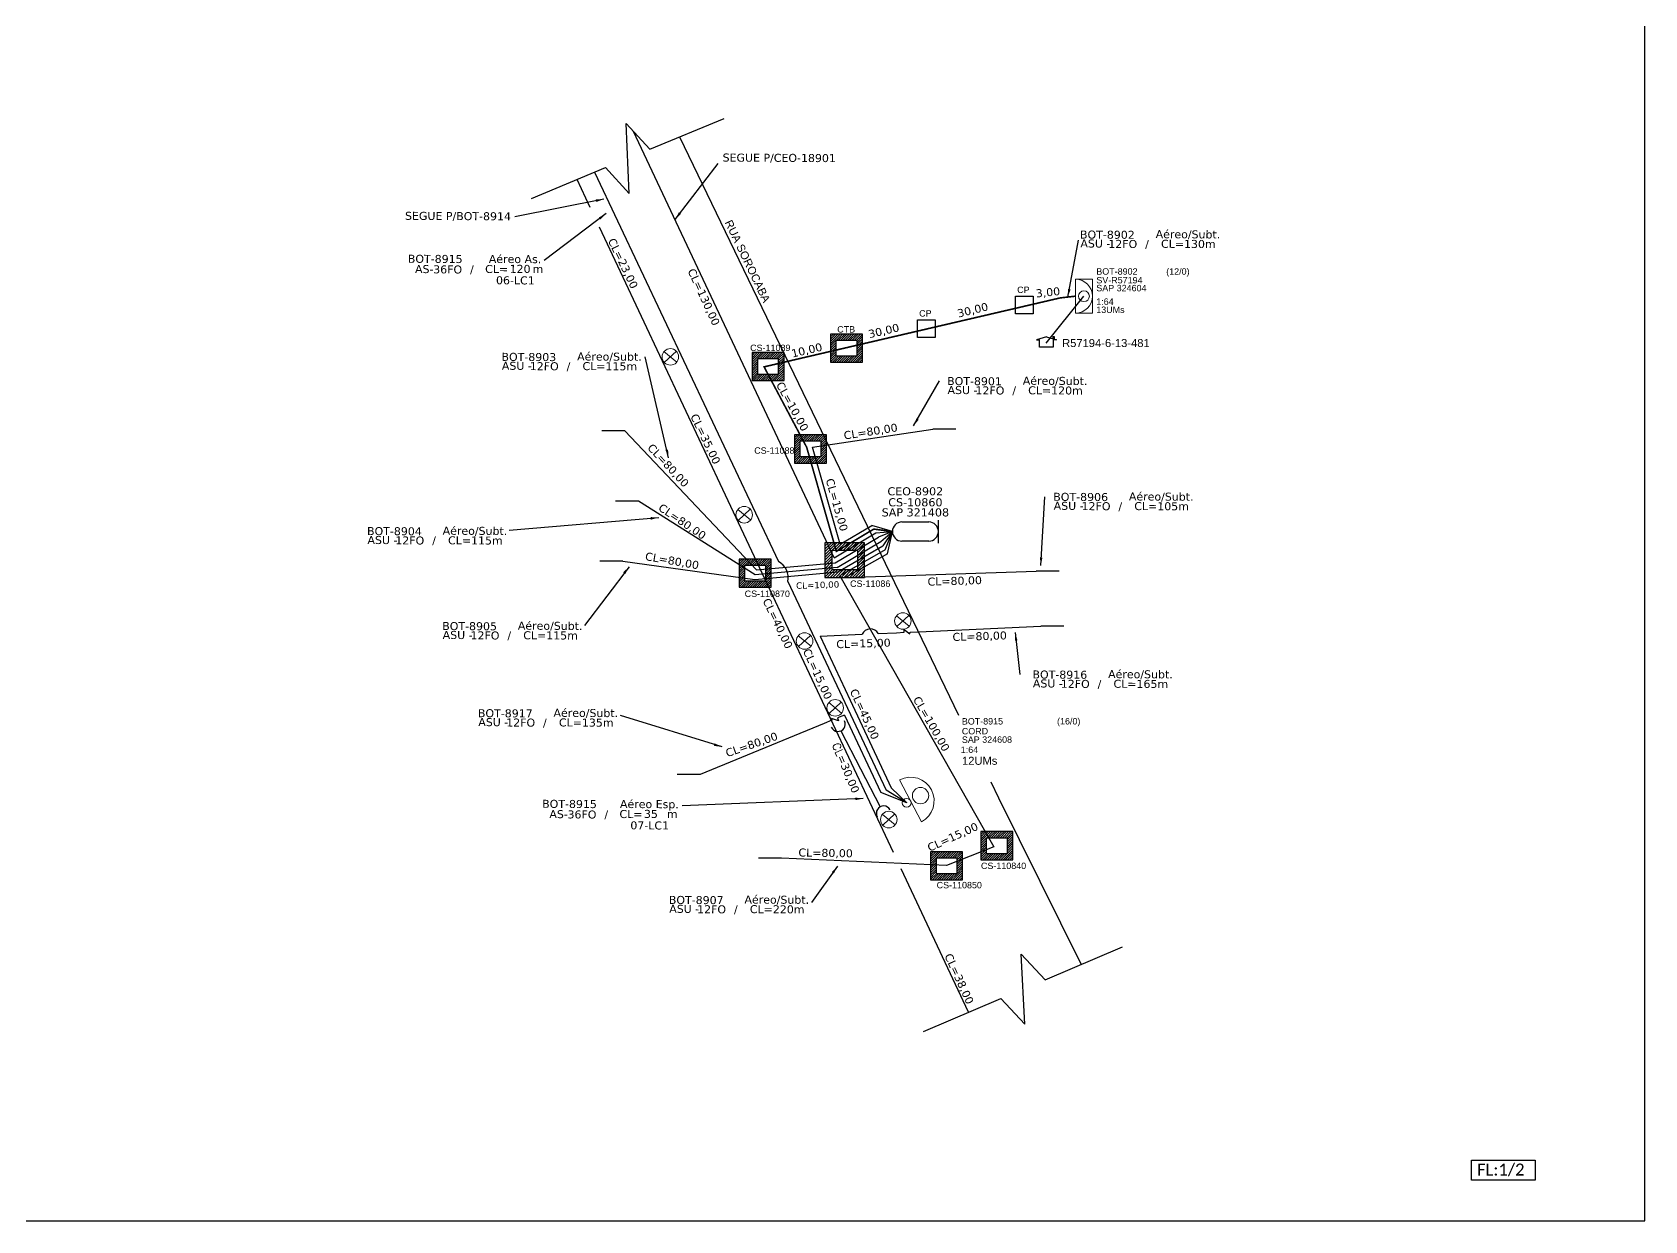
# Model space of a CAD drawing. Header units: metres. Extents: x -1286 to -445, y -500 to 94.
# Drawn here: x -848.1 to -445.1, y -499.8 to -202.8 of the extents above; entities that cross this region are included whole.
import ezdxf
from ezdxf.enums import TextEntityAlignment as Align

# ---------------------------------------------------------------- set-up
doc = ezdxf.new("R2010")
doc.units = ezdxf.units.M
doc.linetypes.add('PHANTOM2', pattern=[1.25, 0.625, -0.125, 0.125, -0.125, 0.125, -0.125])
for name, color, linetype in [('10.1-Caixas Subterrâneas', 5, 'Continuous'), ('20.4-CEOS', 1, 'Continuous'), ('20.5-CEO', 1, 'Continuous'), ('CAP a instalar', 1, 'Continuous'), ('celulas gpon', 7, 'Continuous'), ('DROP DE CLIENTE', 140, 'Continuous'), ('label_cabos', 7, 'Continuous'), ('Legenda', 1, 'Continuous'), ('locais', 7, 'Continuous'), ('QUADRA', 7, 'Continuous'), ('surveys', 7, 'Continuous'), ('surveys legendas', 7, 'Continuous')]:
    doc.layers.add(name, color=color, linetype=linetype)
for name, color, linetype, lineweight in [('10.4-Postes', 1, 'Continuous', 0), ("20.0-LEGENDA DOS CDO'S", 1, 'Continuous', 0), ('20.1-CDO_INTERIOR', 1, 'Continuous', 0), ('20.2-CDO_POSTE', 1, 'Continuous', 5), ('20.6-CORDOALHA_SUPORTE', 7, 'Continuous', 25), ('CORDOALHA_SUPORTE', 7, 'Continuous', 25), ('Segmento Logradouro Texto', 238, 'Continuous', 0)]:
    doc.layers.add(name, color=color, linetype=linetype, lineweight=lineweight)
doc.layers.add('EXTRA', color=50, linetype='Continuous', plot=False)
doc.styles.add('ARIAL', font='arial.ttf')
doc.styles.add('DIGICADE', font='arial.ttf')
doc.styles.add('ROMANS', font='romans.shx')
doc.styles.add('siredit', font='verdana.ttf')
doc.styles.add('WMF-Calibri0', font='calibri.ttf')
doc.linetypes.add('FENCELINE1', pattern='A,0.25,-0.1,[133,ltypeshp.shx,S=0.1,R=0,X=-0.1,Y=0],-0.1,1', length=1.45)
doc.dimstyles.new('CC', dxfattribs={"dimtxt": 0.8, "dimasz": 2, "dimexe": 0.18, "dimexo": 0.0625, "dimgap": 0.09, "dimtad": 0, "dimdec": 0, "dimrnd": 1, "dimzin": 0, "dimdsep": 46, "dimtxsty": 'siredit', "dimblk": 'NONE', "dimcen": 0, "dimse1": 1, "dimse2": 1, "dimsd1": 1, "dimsd2": 1, "dimclrt": 7, "dimadec": 0, "dimazin": 0, "dimtfac": 1, "dimtdec": 0, "dimtofl": 0, "dimtmove": 0, "dimatfit": 3, "dimfxl": 0, "dimtolj": 1, "dimtzin": 0, "dimarcsym": 0})

# ---------------------------------------------------------------- blocks, each defined once
blk = doc.blocks.new('SURVEY_SURVEY')
for p, q in [((0, 0.0000127), (-0.0000126, 0.000009)), ((-0.0000126, 0.000009), (-0.0000086, 0.000009)), ((-0.0000086, 0), (-0.0000086, 0.000009)), ((0.0000086, 0), (-0.0000086, 0)), ((0, 0.0000127), (0.0000126, 0.000009)), ((0.0000084, 0.0000132), (0.0000098, 0.0000132)), ((0.0000084, 0.0000103), (0.0000084, 0.0000132)), ((0.0000126, 0.000009), (0.0000086, 0.000009)), ((0.0000086, 0.000009), (0.0000086, 0)), ((0.0000098, 0.0000132), (0.0000098, 0.0000099))]:
    blk.add_line(p, q)
blk = doc.blocks.new('*X70')
at = {"color": 0, "linetype": 'Continuous'}
for p, q in [((-1.25, 0.34099), (-0.49099, 1.1)), ((-1.25, 0.517767), (-0.667767, 1.1)), ((-1.25, 0.694544), (-0.844544, 1.1)), ((-1.25, 0.87132), (-1.02132, 1.1)), ((-1.25, 1.048097), (-1.198097, 1.1)), ((-0.789214, 0.625), (-0.314214, 1.1)), ((-0.612437, 0.625), (-0.137437, 1.1)), ((-0.43566, 0.625), (0.03934, 1.1)), ((-0.258883, 0.625), (0.216117, 1.1)), ((-0.082107, 0.625), (0.392893, 1.1)), ((0.09467, 0.625), (0.56967, 1.1)), ((0.271447, 0.625), (0.746447, 1.1)), ((0.448223, 0.625), (0.923223, 1.1)), ((0.625, 0.625), (1.1, 1.1)), ((0.801777, 0.625), (1.25, 1.073223)), ((-1.25, 0.164214), (-0.8035, 0.610714)), ((-1.25, -0.012563), (-0.8035, 0.433937)), ((-1.25, -0.18934), (-0.8035, 0.25716)), ((-1.25, -0.366117), (-0.8035, 0.080383)), ((0.8035, 0.449947), (1.25, 0.896447)), ((0.8035, 0.27317), (1.25, 0.71967)), ((0.8035, 0.096393), (1.25, 0.542893)), ((0.8035, -0.080383), (1.25, 0.366117)), ((0.8035, -0.25716), (1.25, 0.18934)), ((0.8035, -0.433937), (1.25, 0.012563)), ((-1.25, -0.542893), (-0.8035, -0.096393)), ((-1.25, -0.71967), (-0.8035, -0.27317)), ((-1.25, -0.896447), (-0.8035, -0.449947)), ((-1.25, -1.073223), (-0.801777, -0.625)), ((-1.1, -1.1), (-0.625, -0.625)), ((-0.923223, -1.1), (-0.448223, -0.625)), ((-0.746447, -1.1), (-0.271447, -0.625)), ((-0.56967, -1.1), (-0.09467, -0.625)), ((-0.392893, -1.1), (0.082107, -0.625)), ((-0.216117, -1.1), (0.258883, -0.625)), ((-0.03934, -1.1), (0.43566, -0.625)), ((0.137437, -1.1), (0.612437, -0.625)), ((0.314214, -1.1), (0.789214, -0.625)), ((0.49099, -1.1), (1.25, -0.34099)), ((0.667767, -1.1), (1.25, -0.517767)), ((0.8035, -0.610714), (1.25, -0.164214)), ((0.844544, -1.1), (1.25, -0.694544)), ((1.02132, -1.1), (1.25, -0.87132)), ((1.198097, -1.1), (1.25, -1.048097))]:
    blk.add_line(p, q, dxfattribs=at)
blk = doc.blocks.new('MANHOLE_MQ')
at = {"color": 0, "linetype": 'Continuous'}
for p, q in [((0.00000623, 0.00000569), (-0.00000627, 0.00000569)), ((-0.00000627, 0.00000569), (-0.00000627, -0.00000531)), ((0.00000623, -0.00000531), (0.00000623, 0.00000569)), ((-0.00000404, 0.00000331), (0.00000399, 0.00000331)), ((-0.00000404, -0.00000294), (-0.00000404, 0.00000331)), ((0.00000399, 0.00000331), (0.00000399, -0.00000294)), ((0.00000399, -0.00000294), (-0.00000404, -0.00000294)), ((0.00000399, -0.00000294), (0.00000399, -0.00000294)), ((-0.00000627, -0.00000531), (0.00000623, -0.00000531))]:
    blk.add_line(p, q, dxfattribs=at)
at = {"color": 0, "linetype": 'Continuous', "xscale": 5e-06, "yscale": 5e-06, "zscale": 1e-05}
blk.add_blockref('*X70', (-0.00000002, 0.00000019), dxfattribs=at)
blk = doc.blocks.new('POLE_POLE')
at = {"layer": '10.4-Postes', "color": 1, "linetype": 'PHANTOM2'}
for points in [[(-0.00000333, 0.00000672), (0.00000293, 0.00000164)], [(0.00000275, 0.00000692), (-0.00000315, 0.00000144)]]:
    blk.add_lwpolyline(points, dxfattribs=at)
at = {"layer": '10.4-Postes', "color": 1}
blk.add_circle((-0.0000002, 0.00000418), 0.00000403, dxfattribs=at)
blk = doc.blocks.new('CDOE_CT_POST_DESENHO')
at = {"color": 0}
blk.add_line((2.14, 0.39), (-2.11, 0.39), dxfattribs=at)
for centre, radius in [((0.01, 1.4), 0.733), ((0.01, 0), 0.393)]:
    blk.add_circle(centre, radius, dxfattribs=at)
blk.add_arc((0.01, 0.39), 2.12, 0, 180, dxfattribs=at)
blk = doc.blocks.new('Inst CDOE-16 CAIXA DIST OPT CDOE 48F_16D C_SPL_2_1_8')
at = {"layer": "20.0-LEGENDA DOS CDO'S", "color": 0, "style": 'ARIAL'}
for tag, p, height in [('FID', (0.12, 5.25), 0.8), ('CORDOALHA', (0.12, 4.02), 0.8), ('1:XX', (-0.01, 1.7), 0.8), ('SAP', (0.12, 2.96), 0.8), ('UMS', (0.14, 0.22), 1)]:
    blk.add_attdef(tag, p, '', height=height, rotation=0.118, dxfattribs=at)
at = {"layer": "20.0-LEGENDA DOS CDO'S", "color": 0}
for tag, p, style, flags in [('ID_ATIVIDADE', (0.12, 6.47), 'ARIAL', 3), ('FATOR', (7.92, 6.47), 'ARIAL', 1), ('QTDE', (0.1, -1.17), 'DIGICADE', 3)]:
    blk.add_attdef(tag, p, '', height=0.8, rotation=0.118, dxfattribs=dict(at, style=style, flags=flags))
at = {"layer": "20.0-LEGENDA DOS CDO'S", "color": 0, "style": 'ARIAL'}
blk.add_attdef('FIBRAS_UTILIZADAS', text='', height=0.8, rotation=0.118, dxfattribs=at).set_placement((13.48, 5.26), align=Align.CENTER)
blk = doc.blocks.new('Inst CORD ALUMINIO 4.8 MM 3F(sem recursos)')
at = {"color": 0, "lineweight": 0, "style": 'ROMANS'}
blk.add_attdef('FID', (-19.18, -2.21), '', height=1, dxfattribs=at)
blk.add_attdef('LANCE', text='', height=1, dxfattribs=at).set_placement((-0.54, -2.21), align=Align.RIGHT)
at = {"color": 0, "lineweight": 0, "style": 'ROMANS', "flags": 3}
for tag, p in [('FATOR', (-5.2, -4.44)), ('ID_ATIVIDADE', (-5.2, -6.67))]:
    blk.add_attdef(tag, p, '', height=1, dxfattribs=at)
at = {"layer": 'label_cabos', "color": 0, "style": 'siredit'}
blk.add_attdef('QTDE', (-0.54, -2.21), '', height=1, rotation=359.69, dxfattribs=at)
blk = doc.blocks.new('_None')
blk = doc.blocks.new('Inst CB AS CFOA-SM-AS-80-TS-36')
at = {"layer": 'label_cabos', "color": 0, "style": 'siredit'}
for tag, flags, p in [('ID_ATIVIDADE', 3, (1.31, 2.67)), ('FATOR', 1, (11.56, 2.55))]:
    blk.add_attdef(tag, text='', height=1, rotation=359.69, dxfattribs=dict(at, flags=flags)).set_placement(p, align=Align.MIDDLE_CENTER)
for tag, p in [('TIPO_CABO', (1.76, 0)), ('DESTINO_CABO', (3.13, 1.26)), ('CABO', (4.69, -0.05)), ('/', (7.71, -0.05)), ('LANCE', (10.81, 0)), ('TIPO_CABO', (13.11, 1.24)), ('UND', (15.96, 0)), ('FID', (13.15, -1.41))]:
    blk.add_attdef(tag, text='', height=1, rotation=359.69, dxfattribs=at).set_placement(p, align=Align.MIDDLE_CENTER)
blk.add_attdef('QTDE', (12.43, -0.47), '', height=1, rotation=359.69, dxfattribs=at)
blk = doc.blocks.new('LEGENDA DOS CABOS')
at = {"layer": 'EXTRA', "color": 0, "style": 'siredit'}
for tag, p in [('ID', (4.6, 0.97)), ('XX', (9.03, 0.97))]:
    blk.add_attdef(tag, text='', height=0.48, rotation=359.69, dxfattribs=at).set_placement(p, align=Align.MIDDLE_CENTER)
at = {"layer": 'Legenda', "color": 0, "style": 'siredit'}
for tag, p in [('TIPO_CABO', (1.31, 0)), ('CABO', (4.69, -0.05)), ('/', (6.81, -0.05)), ('METROS', (10.03, -0.05))]:
    blk.add_attdef(tag, text='', height=0.8, rotation=359.69, dxfattribs=at).set_placement(p, align=Align.MIDDLE_CENTER)
blk = doc.blocks.new('Inst CB ESP CFOA-SM-AS-80-TS-36')
at = {"layer": 'label_cabos', "color": 0, "style": 'siredit'}
for tag, flags, p in [('ID_ATIVIDADE', 3, (1.31, 2.67)), ('FATOR', 1, (11.56, 2.55))]:
    blk.add_attdef(tag, text='', height=1, rotation=359.69, dxfattribs=dict(at, flags=flags)).set_placement(p, align=Align.MIDDLE_CENTER)
for tag, p in [('TIPO_CABO', (1.76, 0)), ('DESTINO_CABO', (3.13, 1.26)), ('CABO', (4.69, -0.05)), ('/', (7.71, -0.05)), ('LANCE', (10.81, 0)), ('TIPO_CABO', (13.11, 1.24)), ('UND', (15.96, 0)), ('FID', (13.15, -1.41))]:
    blk.add_attdef(tag, text='', height=1, rotation=359.69, dxfattribs=at).set_placement(p, align=Align.MIDDLE_CENTER)
blk.add_attdef('QTDE', (12.43, -0.47), '', height=1, rotation=359.69, dxfattribs=at)

msp = doc.modelspace()

# ---------------------------------------------------------------- linework, layer by layer
msp.add_lwpolyline([(-1286.07, -499.81), (-445.07, -499.81), (-445.07, 94.19), (-1286.07, 94.19)], close=True)
at = {"color": 3, "linetype": 'Continuous'}
for points in [[(-723.37, -244.31), (-704.82, -236.63), (-698.9, -243.1), (-699.66, -225.57), (-693.74, -232.04), (-675.19, -224.37)], [(-625.34, -452.52), (-605.98, -444.27), (-599.99, -450.68), (-600.93, -433.16), (-594.94, -439.57), (-575.58, -431.33)]]:
    msp.add_lwpolyline(points, dxfattribs=at)
at = {"color": 7}
for points in [[(-602.35, -268.76), (-597.98, -268.76), (-597.98, -273.18), (-602.35, -273.18)], [(-626.85, -274.65), (-622.47, -274.65), (-622.47, -279.07), (-626.85, -279.07)], [(-488.37, -484.64), (-472.44, -484.64), (-472.44, -489.7), (-488.37, -489.7)]]:
    msp.add_lwpolyline(points, close=True, dxfattribs=at)
at = {"layer": '20.1-CDO_INTERIOR', "lineweight": 18}
msp.add_lwpolyline([(-583.13, -273.01), (-583.12, -264.51), (-587.37, -264.51), (-587.38, -273.01)], close=True, dxfattribs=at)
msp.add_circle((-585.25, -268.76), 1.36, dxfattribs=at)
msp.add_arc((-587.38, -268.76), 4.25, 269.9724, 89.9724, dxfattribs=at)
at = {"layer": '20.5-CEO', "color": 5}
for p, q in [((-630.73, -325.19), (-624.02, -325.19)), ((-624.02, -329.97), (-630.73, -329.97))]:
    msp.add_line(p, q, dxfattribs=at)
msp.add_lwpolyline([(-621.63, -330.47), (-621.63, -324.7)], dxfattribs=at)
for centre, start, end in [((-630.73, -327.58), 90, 270), ((-624.02, -327.58), 270, 90)]:
    msp.add_arc(centre, 2.39, start, end, dxfattribs=at)
at = {"layer": 'CAP a instalar', "color": 7, "linetype": 'FENCELINE1', "ltscale": 6}
for points in [[(-647.64, -334.14), (-647.64, -334.14), (-647.64, -334.14), (-647.64, -334.14), (-697.8, -227.6)], [(-707.56, -237.76), (-661.63, -335.08)], [(-646.18, -330.75), (-646.18, -330.75), (-653.12, -306.46), (-623.04, -302.02)], [(-617.29, -302.02), (-623.04, -302.02)], [(-699.98, -302.37), (-705.73, -302.37)], [(-699.98, -302.37), (-667.07, -337.17), (-647.39, -335.36)], [(-696.62, -319.97), (-702.37, -319.96)], [(-646.96, -336.52), (-667.39, -338.37), (-696.62, -319.97)], [(-646.18, -330.75), (-638.24, -326.06)], [(-633.13, -327.58), (-638.24, -326.06)], [(-647.64, -334.14), (-637.29, -327.86)], [(-647.39, -335.36), (-636.56, -328.99)], [(-646.96, -336.52), (-636.04, -330.08)], [(-637.29, -327.86), (-633.13, -327.58)], [(-633.13, -327.58), (-636.56, -328.99)], [(-636.04, -330.08), (-633.13, -327.58)], [(-633.13, -327.58), (-635.5, -331.12)], [(-634.92, -332.12), (-633.13, -327.58)], [(-634.38, -333.16), (-633.13, -327.58)], [(-646.76, -337.61), (-635.5, -331.12)], [(-634.92, -332.12), (-646.25, -338.61), (-607.75, -406.35)], [(-634.38, -333.16), (-644.89, -339.06), (-597.17, -337.49)], [(-700.49, -334.98), (-706.24, -334.98)], [(-700.49, -334.98), (-667.53, -339.54), (-646.76, -337.61)], [(-591.42, -337.5), (-597.17, -337.49)], [(-659.26, -340.09), (-644.98, -370.33)], [(-651.21, -353.72), (-640.72, -353.24)], [(-651.21, -353.72), (-643.72, -369.74)], [(-636.65, -353.06), (-632.09, -352.85)], [(-632.09, -352.85), (-630.19, -352.76), (-630.17, -352.02), (-628.73, -353.12), (-628.65, -352.7), (-626.54, -352.6)], [(-626.54, -352.6), (-596.05, -351.21)], [(-590.3, -351.21), (-596.05, -351.21)], [(-644.98, -370.33), (-634.72, -392.21)], [(-643.72, -369.74), (-633.46, -391.62)], [(-645.07, -373.44), (-646.83, -374.17), (-646.61, -374.86), (-648.34, -374.31), (-648.26, -374.73), (-650.22, -375.55)], [(-645.07, -373.44), (-635.99, -392.81)], [(-650.22, -375.55), (-650.22, -375.55), (-681.21, -388.26)], [(-681.21, -388.26), (-686.96, -388.26)], [(-629.55, -395.39), (-635.99, -392.81)], [(-629.55, -395.39), (-634.72, -392.21)], [(-629.55, -395.39), (-633.46, -391.62)], [(-607.75, -406.35), (-619.59, -411)], [(-660.84, -409.2), (-666.59, -409.2)], [(-619.59, -411), (-660.84, -409.2)]]:
    msp.add_lwpolyline(points, dxfattribs=at)
at = {"layer": 'CAP a instalar', "linetype": 'FENCELINE1', "ltscale": 6}
msp.add_lwpolyline([(-587.38, -268.76, 0.4, 0.4, 0), (-591.18, -269.19, 0.4, 0.4, 0), (-665.2, -286.42, 0.4, 0.4, 0), (-654.56, -306.5, 0.4, 0.4, 0), (-654.56, -306.5, 0.4, 0.4, 0), (-654.56, -306.5, 0.4, 0.4, 0), (-647.13, -332.54, 0.4, 0.4, 0), (-637.78, -326.96, 0.4, 0.4, 0), (-633.13, -327.58, 0, 0, 0)], format="xyseb", dxfattribs=at)
at = {"layer": 'CAP a instalar', "color": 7, "linetype": 'FENCELINE1', "ltscale": 6}
for points in [[(-659.26, -340.09, 0.342282), (-661.63, -335.08)], [(-636.65, -353.06, 0.607548), (-640.72, -353.24)]]:
    msp.add_lwpolyline(points, format="xyb", dxfattribs=at)
at = {"layer": 'CORDOALHA_SUPORTE'}
for points in [[(-648.39, -376.49, 1), (-645.08, -374.91)], [(-633.69, -397.1, 1), (-636.9, -398.88)]]:
    msp.add_lwpolyline(points, format="xyb", dxfattribs=at)
msp.add_lwpolyline([(-646.01, -377.38), (-636.19, -396.39)], dxfattribs=at)
at = {"layer": 'DROP DE CLIENTE'}
msp.add_lwpolyline([(-594.68, -280.46), (-585.25, -268.76)], dxfattribs=at)
at = {"layer": 'QUADRA', "color": 4}
for points in [[(-686.33, -228.98), (-616.57, -373.49)], [(-708.64, -246.6), (-711.94, -239.58)], [(-632.85, -407.81), (-706.32, -251.54)], [(-608.52, -390.16), (-606.59, -394.16), (-585.92, -435.73)], [(-614.09, -447.72), (-630.95, -411.87)]]:
    msp.add_lwpolyline(points, dxfattribs=at)

# ---------------------------------------------------------------- block references
at = {"color": 0, "lineweight": 0}
ref = msp.add_blockref('Inst CORD ALUMINIO 4.8 MM 3F(sem recursos)', (-641.62, -385.18), dxfattribs=dict(at, xscale=2, yscale=2, zscale=2, rotation=292.9057696584198))
ref.add_attrib('QTDE', '30,00', (-646.12, -385.92), dxfattribs={"layer": '20.6-CORDOALHA_SUPORTE', "color": 0, "height": 2, "rotation": 292.5958, "style": 'siredit'})
ref.add_attrib('LANCE', 'CL=', dxfattribs={"layer": '20.6-CORDOALHA_SUPORTE', "color": 0, "lineweight": 0, "height": 2, "rotation": 292.9058, "style": 'ROMANS'}).set_placement((-646.12, -385.92), align=Align.RIGHT)
at = {"layer": '10.1-Caixas Subterrâneas', "color": 30}
for p, xscale, yscale, zscale, rotation in [((-644.62, -281.61), 639575.1086223164, 639575.1086223164, 639575.1086223164, 180.0000000000628), ((-664.23, -286.23), 639575.1086223164, 639575.1086223164, 639575.1086223164, 180.0000000000628), ((-653.63, -306.82), 639575.1086223164, 639575.1086223164, 639575.1086223164, 180.0000000000628), ((-645.06, -334.56), 791282.2157726743, 791282.2157726743, 791282.2157726743, 180.0000000000627), ((-667.45, -337.84), 639575.1086223164, 639575.1086223164, 639575.1086223164, 180.0000000000628), ((-607.05, -405.96), 639575.1086223164, 639575.1086223164, 639575.1086223164, 180.000000000063), ((-619.59, -411), 639575.1086223164, 639575.1086223164, 639575.1086223164, 180.0000000000631)]:
    msp.add_blockref('MANHOLE_MQ', p, dxfattribs=dict(at, xscale=xscale, yscale=yscale, zscale=zscale, rotation=rotation))
at = {"layer": "20.0-LEGENDA DOS CDO'S", "color": 7, "lineweight": 0, "xscale": 2, "yscale": 2, "zscale": 2}
msp.add_blockref('Inst CDOE-16 CAIXA DIST OPT CDOE 48F_16D C_SPL_2_1_8', (-616.01, -386.31), dxfattribs=at).add_auto_attribs({'FID': 'BOT-8915', 'CORDOALHA': 'CORD', 'SAP': 'SAP 324608', '1:XX': '1:64', 'UMS': '12UMs', 'FIBRAS_UTILIZADAS': '(16/0)'})
at = {"layer": '20.2-CDO_POSTE', "color": 7, "xscale": -2.784109569996256, "yscale": 2.784109569996256, "zscale": 2.784109569996256, "rotation": 297.3330852321392}
msp.add_blockref('CDOE_CT_POST_DESENHO', (-629.55, -395.39), dxfattribs=at)
at = {"layer": 'label_cabos', "color": 0, "lineweight": 0}
ref = msp.add_blockref('LEGENDA DOS CABOS', (-587.87, -256.65), dxfattribs=dict(at, xscale=2, yscale=2, zscale=2))
ref.add_attrib('ID', 'BOT-8902', dxfattribs={"color": 0, "height": 2, "rotation": 359.69, "style": 'siredit'}).set_placement((-579.39, -253.39), align=Align.MIDDLE_CENTER)
ref.add_attrib('CABO', '12FO', dxfattribs={"color": 0, "height": 2, "rotation": 359.69, "style": 'siredit'}).set_placement((-575.54, -255.7), align=Align.MIDDLE_CENTER)
ref.add_attrib('METROS', 'CL=130m', dxfattribs={"color": 0, "height": 2, "rotation": 359.69, "style": 'siredit'}).set_placement((-559.15, -255.7), align=Align.MIDDLE_CENTER)
ref.add_attrib('XX', 'Aéreo/Subt.', dxfattribs={"color": 0, "height": 2, "rotation": 359.69, "style": 'siredit'}).set_placement((-559.25, -253.3), align=Align.MIDDLE_CENTER)
ref.add_attrib('/', '/', dxfattribs={"color": 0, "height": 2, "rotation": 359.69, "style": 'siredit'}).set_placement((-569.48, -255.7), align=Align.MIDDLE_CENTER)
ref.add_attrib('TIPO_CABO', 'ASU -', dxfattribs={"color": 0, "height": 2, "rotation": 359.69, "style": 'siredit'}).set_placement((-582.39, -255.6), align=Align.MIDDLE_CENTER)
ref = msp.add_blockref('Inst CB AS CFOA-SM-AS-80-TS-36', (-753.66, -261.97), dxfattribs=dict(at, xscale=2, yscale=2, zscale=2))
ref.add_attrib('DESTINO_CABO', 'BOT-8915', dxfattribs={"color": 0, "height": 2, "rotation": 359.69, "style": 'siredit'}).set_placement((-747.4, -259.44), align=Align.MIDDLE_CENTER)
ref.add_attrib('TIPO_CABO', 'Aéreo As.', dxfattribs={"color": 0, "height": 2, "rotation": 359.69, "style": 'siredit'}).set_placement((-727.45, -259.48), align=Align.MIDDLE_CENTER)
ref.add_attrib('CABO', '36FO', dxfattribs={"color": 0, "height": 2, "rotation": 359.69, "style": 'siredit'}).set_placement((-744.29, -262.07), align=Align.MIDDLE_CENTER)
ref.add_attrib('/', '/', dxfattribs={"color": 0, "height": 2, "rotation": 359.69, "style": 'siredit'}).set_placement((-738.24, -262.07), align=Align.MIDDLE_CENTER)
ref.add_attrib('TIPO_CABO', 'AS-', dxfattribs={"color": 0, "height": 2, "rotation": 359.69, "style": 'siredit'}).set_placement((-750.14, -261.98), align=Align.MIDDLE_CENTER)
ref.add_attrib('FID', '06-LC1', dxfattribs={"color": 0, "height": 2, "rotation": 359.69, "style": 'siredit'}).set_placement((-727.37, -264.8), align=Align.MIDDLE_CENTER)
ref.add_attrib('LANCE', 'CL=', dxfattribs={"color": 0, "height": 2, "rotation": 359.69, "style": 'siredit'}).set_placement((-732.05, -261.97), align=Align.MIDDLE_CENTER)
ref.add_attrib('QTDE', '120', (-728.81, -262.92), dxfattribs={"color": 0, "height": 2, "rotation": 359.69, "style": 'siredit'})
ref.add_attrib('UND', 'm', dxfattribs={"color": 0, "height": 2, "rotation": 359.69, "style": 'siredit'}).set_placement((-721.74, -261.97), align=Align.MIDDLE_CENTER)
ref = msp.add_blockref('LEGENDA DOS CABOS', (-732.48, -287.21), dxfattribs=dict(at, xscale=2, yscale=2, zscale=2))
ref.add_attrib('ID', 'BOT-8903', dxfattribs={"color": 0, "height": 2, "rotation": 359.69, "style": 'siredit'}).set_placement((-724, -283.95), align=Align.MIDDLE_CENTER)
ref.add_attrib('CABO', '12FO', dxfattribs={"color": 0, "height": 2, "rotation": 359.69, "style": 'siredit'}).set_placement((-720.15, -286.26), align=Align.MIDDLE_CENTER)
ref.add_attrib('METROS', 'CL=115m', dxfattribs={"color": 0, "height": 2, "rotation": 359.69, "style": 'siredit'}).set_placement((-703.76, -286.26), align=Align.MIDDLE_CENTER)
ref.add_attrib('XX', 'Aéreo/Subt.', dxfattribs={"color": 0, "height": 2, "rotation": 359.69, "style": 'siredit'}).set_placement((-703.86, -283.86), align=Align.MIDDLE_CENTER)
ref.add_attrib('/', '/', dxfattribs={"color": 0, "height": 2, "rotation": 359.69, "style": 'siredit'}).set_placement((-714.09, -286.26), align=Align.MIDDLE_CENTER)
ref.add_attrib('TIPO_CABO', 'ASU -', dxfattribs={"color": 0, "height": 2, "rotation": 359.69, "style": 'siredit'}).set_placement((-727, -286.16), align=Align.MIDDLE_CENTER)
ref = msp.add_blockref('LEGENDA DOS CABOS', (-621.08, -293.26), dxfattribs=dict(at, xscale=2, yscale=2, zscale=2))
ref.add_attrib('ID', 'BOT-8901', dxfattribs={"color": 0, "height": 2, "rotation": 359.69, "style": 'siredit'}).set_placement((-612.6, -290), align=Align.MIDDLE_CENTER)
ref.add_attrib('CABO', '12FO', dxfattribs={"color": 0, "height": 2, "rotation": 359.69, "style": 'siredit'}).set_placement((-608.75, -292.31), align=Align.MIDDLE_CENTER)
ref.add_attrib('METROS', 'CL=120m', dxfattribs={"color": 0, "height": 2, "rotation": 359.69, "style": 'siredit'}).set_placement((-592.36, -292.31), align=Align.MIDDLE_CENTER)
ref.add_attrib('XX', 'Aéreo/Subt.', dxfattribs={"color": 0, "height": 2, "rotation": 359.69, "style": 'siredit'}).set_placement((-592.46, -289.92), align=Align.MIDDLE_CENTER)
ref.add_attrib('/', '/', dxfattribs={"color": 0, "height": 2, "rotation": 359.69, "style": 'siredit'}).set_placement((-602.69, -292.31), align=Align.MIDDLE_CENTER)
ref.add_attrib('TIPO_CABO', 'ASU -', dxfattribs={"color": 0, "height": 2, "rotation": 359.69, "style": 'siredit'}).set_placement((-615.6, -292.22), align=Align.MIDDLE_CENTER)
ref = msp.add_blockref('LEGENDA DOS CABOS', (-594.55, -322.19), dxfattribs=dict(at, xscale=2, yscale=2, zscale=2))
ref.add_attrib('ID', 'BOT-8906', dxfattribs={"color": 0, "height": 2, "rotation": 359.69, "style": 'siredit'}).set_placement((-586.07, -318.93), align=Align.MIDDLE_CENTER)
ref.add_attrib('CABO', '12FO', dxfattribs={"color": 0, "height": 2, "rotation": 359.69, "style": 'siredit'}).set_placement((-582.22, -321.24), align=Align.MIDDLE_CENTER)
ref.add_attrib('METROS', 'CL=105m', dxfattribs={"color": 0, "height": 2, "rotation": 359.69, "style": 'siredit'}).set_placement((-565.83, -321.24), align=Align.MIDDLE_CENTER)
ref.add_attrib('XX', 'Aéreo/Subt.', dxfattribs={"color": 0, "height": 2, "rotation": 359.69, "style": 'siredit'}).set_placement((-565.93, -318.84), align=Align.MIDDLE_CENTER)
ref.add_attrib('/', '/', dxfattribs={"color": 0, "height": 2, "rotation": 359.69, "style": 'siredit'}).set_placement((-576.16, -321.24), align=Align.MIDDLE_CENTER)
ref.add_attrib('TIPO_CABO', 'ASU -', dxfattribs={"color": 0, "height": 2, "rotation": 359.69, "style": 'siredit'}).set_placement((-589.07, -321.15), align=Align.MIDDLE_CENTER)
ref = msp.add_blockref('LEGENDA DOS CABOS', (-766.08, -330.75), dxfattribs=dict(at, xscale=2, yscale=2, zscale=2))
ref.add_attrib('ID', 'BOT-8904', dxfattribs={"color": 0, "height": 2, "rotation": 359.69, "style": 'siredit'}).set_placement((-757.6, -327.49), align=Align.MIDDLE_CENTER)
ref.add_attrib('CABO', '12FO', dxfattribs={"color": 0, "height": 2, "rotation": 359.69, "style": 'siredit'}).set_placement((-753.76, -329.8), align=Align.MIDDLE_CENTER)
ref.add_attrib('METROS', 'CL=115m', dxfattribs={"color": 0, "height": 2, "rotation": 359.69, "style": 'siredit'}).set_placement((-737.37, -329.8), align=Align.MIDDLE_CENTER)
ref.add_attrib('XX', 'Aéreo/Subt.', dxfattribs={"color": 0, "height": 2, "rotation": 359.69, "style": 'siredit'}).set_placement((-737.47, -327.4), align=Align.MIDDLE_CENTER)
ref.add_attrib('/', '/', dxfattribs={"color": 0, "height": 2, "rotation": 359.69, "style": 'siredit'}).set_placement((-747.7, -329.8), align=Align.MIDDLE_CENTER)
ref.add_attrib('TIPO_CABO', 'ASU -', dxfattribs={"color": 0, "height": 2, "rotation": 359.69, "style": 'siredit'}).set_placement((-760.6, -329.7), align=Align.MIDDLE_CENTER)
ref = msp.add_blockref('LEGENDA DOS CABOS', (-747.28, -354.48), dxfattribs=dict(at, xscale=2, yscale=2, zscale=2))
ref.add_attrib('ID', 'BOT-8905', dxfattribs={"color": 0, "height": 2, "rotation": 359.69, "style": 'siredit'}).set_placement((-738.81, -351.22), align=Align.MIDDLE_CENTER)
ref.add_attrib('CABO', '12FO', dxfattribs={"color": 0, "height": 2, "rotation": 359.69, "style": 'siredit'}).set_placement((-734.96, -353.53), align=Align.MIDDLE_CENTER)
ref.add_attrib('METROS', 'CL=115m', dxfattribs={"color": 0, "height": 2, "rotation": 359.69, "style": 'siredit'}).set_placement((-718.57, -353.53), align=Align.MIDDLE_CENTER)
ref.add_attrib('XX', 'Aéreo/Subt.', dxfattribs={"color": 0, "height": 2, "rotation": 359.69, "style": 'siredit'}).set_placement((-718.67, -351.13), align=Align.MIDDLE_CENTER)
ref.add_attrib('/', '/', dxfattribs={"color": 0, "height": 2, "rotation": 359.69, "style": 'siredit'}).set_placement((-728.9, -353.53), align=Align.MIDDLE_CENTER)
ref.add_attrib('TIPO_CABO', 'ASU -', dxfattribs={"color": 0, "height": 2, "rotation": 359.69, "style": 'siredit'}).set_placement((-741.8, -353.43), align=Align.MIDDLE_CENTER)
ref = msp.add_blockref('LEGENDA DOS CABOS', (-599.75, -366.59), dxfattribs=dict(at, xscale=2, yscale=2, zscale=2))
ref.add_attrib('ID', 'BOT-8916', dxfattribs={"color": 0, "height": 2, "rotation": 359.69, "style": 'siredit'}).set_placement((-591.27, -363.33), align=Align.MIDDLE_CENTER)
ref.add_attrib('CABO', '12FO', dxfattribs={"color": 0, "height": 2, "rotation": 359.69, "style": 'siredit'}).set_placement((-587.42, -365.64), align=Align.MIDDLE_CENTER)
ref.add_attrib('METROS', 'CL=165m', dxfattribs={"color": 0, "height": 2, "rotation": 359.69, "style": 'siredit'}).set_placement((-571.03, -365.64), align=Align.MIDDLE_CENTER)
ref.add_attrib('XX', 'Aéreo/Subt.', dxfattribs={"color": 0, "height": 2, "rotation": 359.69, "style": 'siredit'}).set_placement((-571.13, -363.24), align=Align.MIDDLE_CENTER)
ref.add_attrib('/', '/', dxfattribs={"color": 0, "height": 2, "rotation": 359.69, "style": 'siredit'}).set_placement((-581.36, -365.64), align=Align.MIDDLE_CENTER)
ref.add_attrib('TIPO_CABO', 'ASU -', dxfattribs={"color": 0, "height": 2, "rotation": 359.69, "style": 'siredit'}).set_placement((-594.27, -365.54), align=Align.MIDDLE_CENTER)
ref = msp.add_blockref('LEGENDA DOS CABOS', (-738.37, -376.26), dxfattribs=dict(at, xscale=2, yscale=2, zscale=2))
ref.add_attrib('ID', 'BOT-8917', dxfattribs={"color": 0, "height": 2, "rotation": 359.69, "style": 'siredit'}).set_placement((-729.89, -373), align=Align.MIDDLE_CENTER)
ref.add_attrib('CABO', '12FO', dxfattribs={"color": 0, "height": 2, "rotation": 359.69, "style": 'siredit'}).set_placement((-726.04, -375.31), align=Align.MIDDLE_CENTER)
ref.add_attrib('METROS', 'CL=135m', dxfattribs={"color": 0, "height": 2, "rotation": 359.69, "style": 'siredit'}).set_placement((-709.65, -375.31), align=Align.MIDDLE_CENTER)
ref.add_attrib('XX', 'Aéreo/Subt.', dxfattribs={"color": 0, "height": 2, "rotation": 359.69, "style": 'siredit'}).set_placement((-709.76, -372.91), align=Align.MIDDLE_CENTER)
ref.add_attrib('/', '/', dxfattribs={"color": 0, "height": 2, "rotation": 359.69, "style": 'siredit'}).set_placement((-719.99, -375.31), align=Align.MIDDLE_CENTER)
ref.add_attrib('TIPO_CABO', 'ASU -', dxfattribs={"color": 0, "height": 2, "rotation": 359.69, "style": 'siredit'}).set_placement((-732.89, -375.21), align=Align.MIDDLE_CENTER)
ref = msp.add_blockref('Inst CB ESP CFOA-SM-AS-80-TS-36', (-720.09, -398.18), dxfattribs=dict(at, xscale=2, yscale=2, zscale=2))
ref.add_attrib('DESTINO_CABO', 'BOT-8915', dxfattribs={"color": 0, "height": 2, "rotation": 359.69, "style": 'siredit'}).set_placement((-713.83, -395.65), align=Align.MIDDLE_CENTER)
ref.add_attrib('TIPO_CABO', 'Aéreo Esp.', dxfattribs={"color": 0, "height": 2, "rotation": 359.69, "style": 'siredit'}).set_placement((-693.87, -395.69), align=Align.MIDDLE_CENTER)
ref.add_attrib('CABO', '36FO', dxfattribs={"color": 0, "height": 2, "rotation": 359.69, "style": 'siredit'}).set_placement((-710.72, -398.28), align=Align.MIDDLE_CENTER)
ref.add_attrib('/', '/', dxfattribs={"color": 0, "height": 2, "rotation": 359.69, "style": 'siredit'}).set_placement((-704.66, -398.28), align=Align.MIDDLE_CENTER)
ref.add_attrib('TIPO_CABO', 'AS-', dxfattribs={"color": 0, "height": 2, "rotation": 359.69, "style": 'siredit'}).set_placement((-716.56, -398.19), align=Align.MIDDLE_CENTER)
ref.add_attrib('FID', '07-LC1', dxfattribs={"color": 0, "height": 2, "rotation": 359.69, "style": 'siredit'}).set_placement((-693.79, -401.01), align=Align.MIDDLE_CENTER)
ref.add_attrib('LANCE', 'CL=', dxfattribs={"color": 0, "height": 2, "rotation": 359.69, "style": 'siredit'}).set_placement((-698.47, -398.18), align=Align.MIDDLE_CENTER)
ref.add_attrib('QTDE', '35', (-695.23, -399.13), dxfattribs={"color": 0, "height": 2, "rotation": 359.69, "style": 'siredit'})
ref.add_attrib('UND', 'm', dxfattribs={"color": 0, "height": 2, "rotation": 359.69, "style": 'siredit'}).set_placement((-688.16, -398.18), align=Align.MIDDLE_CENTER)
ref = msp.add_blockref('LEGENDA DOS CABOS', (-690.64, -422.92), dxfattribs=dict(at, xscale=2, yscale=2, zscale=2))
ref.add_attrib('ID', 'BOT-8907', dxfattribs={"color": 0, "height": 2, "rotation": 359.69, "style": 'siredit'}).set_placement((-682.16, -419.66), align=Align.MIDDLE_CENTER)
ref.add_attrib('CABO', '12FO', dxfattribs={"color": 0, "height": 2, "rotation": 359.69, "style": 'siredit'}).set_placement((-678.32, -421.97), align=Align.MIDDLE_CENTER)
ref.add_attrib('METROS', 'CL=220m', dxfattribs={"color": 0, "height": 2, "rotation": 359.69, "style": 'siredit'}).set_placement((-661.93, -421.97), align=Align.MIDDLE_CENTER)
ref.add_attrib('XX', 'Aéreo/Subt.', dxfattribs={"color": 0, "height": 2, "rotation": 359.69, "style": 'siredit'}).set_placement((-662.03, -419.57), align=Align.MIDDLE_CENTER)
ref.add_attrib('/', '/', dxfattribs={"color": 0, "height": 2, "rotation": 359.69, "style": 'siredit'}).set_placement((-672.26, -421.97), align=Align.MIDDLE_CENTER)
ref.add_attrib('TIPO_CABO', 'ASU -', dxfattribs={"color": 0, "height": 2, "rotation": 359.69, "style": 'siredit'}).set_placement((-685.16, -421.87), align=Align.MIDDLE_CENTER)
at = {"layer": 'locais', "color": 10, "xscale": 512883.6541161067, "yscale": 512883.6541161067, "zscale": 512883.6541161067}
for p in [(-688.52, -286.07), (-670.06, -325.52), (-630.4, -352.07), (-654.97, -357.08), (-647.32, -373.78), (-633.93, -401.7)]:
    msp.add_blockref('POLE_POLE', p, dxfattribs=at)
at = {"layer": 'surveys', "color": 255, "xscale": 199999.9999995779, "yscale": 199999.9999995779, "zscale": 199999.9999995779}
msp.add_blockref('SURVEY_SURVEY', (-594.62, -281.47), dxfattribs=at)

# ---------------------------------------------------------------- texts
at = {"style": 'WMF-Calibri0'}
msp.add_text('FL:1/2', height=3, dxfattribs=at).set_placement((-487.02, -488.52))
at = {"layer": '10.1-Caixas Subterrâneas', "color": 7, "style": 'ARIAL'}
for p in [(-601.94, -267.97), (-626.44, -273.86)]:
    msp.add_text('CP', height=1.6, dxfattribs=at).set_placement(p)
at = {"layer": '10.1-Caixas Subterrâneas', "color": 30, "style": 'ARIAL'}
for s, p in [('CTB', (-646.92, -277.85)), ('CS-11089', (-668.68, -282.47)), ('CS-11088', (-667.66, -308.13)), ('CS-110870', (-670.05, -343.92)), ('CS-11086', (-643.7, -341.4)), ('CS-110840', (-610.99, -411.91)), ('CS-110850', (-622.06, -416.73))]:
    msp.add_text(s, height=1.6, dxfattribs=at).set_placement(p)
at = {"layer": "20.0-LEGENDA DOS CDO'S", "color": 10, "style": 'ARIAL'}
for s, p in [('BOT-8902', (-582.16, -263.38)), ('SAP 324604', (-582.16, -267.53)), ('SV-R57194', (-582.15, -265.56)), ('1:64', (-582.17, -270.92)), ('13UMs', (-582.17, -272.95))]:
    msp.add_text(s, height=1.6, rotation=359.9724, dxfattribs=at).set_placement(p)
msp.add_text('                (12/0)', height=1.6, rotation=359.9724, dxfattribs=at).set_placement((-566.73, -263.39), align=Align.CENTER)
at = {"layer": '20.4-CEOS', "color": 5, "style": 'siredit'}
msp.add_text('CEO-8902', height=2.019, dxfattribs=at).set_placement((-627.4, -316.51), align=Align.TOP_CENTER)
at = {"layer": '20.5-CEO', "color": 5, "style": 'siredit'}
for s, p in [('SAP 321408', (-627.38, -321.77)), ('CS-10860', (-627.38, -319.25))]:
    msp.add_text(s, height=2.028, dxfattribs=at).set_placement(p, align=Align.TOP_CENTER)
at = {"layer": 'celulas gpon', "style": 'siredit'}
for s, height, rotation, p in [('CL=23,00', 2, 295.7356, (-704.3, -254.87)), ('CL=130,00', 2, 294.6997, (-684.37, -262.41)), ('30,00', 2, 13.7966, (-616.63, -274.11)), ('CL=10,00', 2, 298.8774, (-662.27, -290.85)), ('CL=35,00', 2, 295.7356, (-683.69, -298.75)), ('CL=80,00', 2, 8.8938, (-645.13, -304.6)), ('CL=80,00', 2, 313.0646, (-694.52, -306.77)), ('CL=15,00', 2, 285.8827, (-649.81, -314.62)), ('CL=80,00', 2, 325.9123, (-691.83, -322.09)), ('CL=80,00', 2, 350.0914, (-695.06, -334.68)), ('CL=10,00', 1.59, 1.7851, (-657.19, -341.9)), ('CL=80,00', 2, 1.7851, (-624.31, -341.12)), ('CL=40,00', 2, 295.7356, (-665.62, -344.85)), ('CL=15,00', 2, 1.7851, (-647.12, -356.74)), ('CL=80,00', 2, 1.7851, (-618.07, -354.93)), ('CL=15,00', 2, 294.6864, (-655.56, -357.4)), ('CL=45,00', 2, 294.6864, (-643.83, -367.44)), ('CL=100,00', 2, 299.9584, (-628.06, -369.48)), ('CL=80,00', 2, 19.2257, (-674.41, -383.98)), ('CL=15,00', 2, 24.4661, (-623.82, -407.62)), ('CL=80,00', 2, 359.0583, (-656.63, -408.77)), ('CL=38,00', 2, 294.6864, (-620.17, -433.58))]:
    msp.add_text(s, height=height, rotation=rotation, dxfattribs=at).set_placement(p)
for s, rotation, p in [('3,00', 5.886, (-594.25, -267.78)), ('30,00', 13.0975, (-635.29, -277.4)), ('10,00', 13.0975, (-654.53, -282.25))]:
    msp.add_text(s, height=2, rotation=rotation, dxfattribs=at).set_placement(p, align=Align.MIDDLE_CENTER)
at = {"layer": 'label_cabos', "color": 7, "style": 'siredit'}
msp.add_text('SEGUE P/BOT-8914', height=2, rotation=359.69, dxfattribs=at).set_placement((-741.71, -248.74), align=Align.MIDDLE_CENTER)
at = {"layer": 'label_cabos', "color": 7, "insert": (-675.56, -233.11), "char_height": 2, "width": 30.5491, "attachment_point": 1, "rotation": 359.69, "style": 'siredit'}
msp.add_mtext('SEGUE P/CEO-18901', dxfattribs=at)
at = {"layer": 'Segmento Logradouro Texto', "color": 5, "linetype": 'Continuous', "insert": (-673.29, -249.45), "char_height": 2, "width": 23.0764, "attachment_point": 1, "rotation": 295.623, "style": 'DIGICADE'}
msp.add_mtext('\\fArial|b0|i0|c0|p34;\\W1.0000000000;\\T1.0000000000;\\o\\lRUA SOROCABA', dxfattribs=at)
at = {"layer": 'surveys legendas', "color": 1, "style": 'ARIAL'}
msp.add_text('R57194-6-13-481', height=2, dxfattribs=at).set_placement((-590.71, -281.47))

# ---------------------------------------------------------------- leaders
at = {"layer": 'label_cabos'}
for points in [[(-687.45, -249.59), (-676.64, -235.57)], [(-705.24, -244.5), (-727.51, -248.96)], [(-704.69, -248.13), (-720.18, -259.88)], [(-589.28, -268.98), (-586.57, -254.77)], [(-689.07, -309.12), (-694.91, -283.89)], [(-627.83, -301.18), (-621.34, -289.89)], [(-596.05, -336.06), (-595.02, -318.93)], [(-691.54, -324.11), (-728.9, -327.32)], [(-698.95, -336.38), (-710.1, -351.06)], [(-602.42, -352.83), (-601.25, -363.29)], [(-675.71, -381.4), (-701.08, -373.58)], [(-640.42, -394.3), (-685.7, -396.11)], [(-646.85, -411.21), (-653.35, -420.24)]]:
    msp.add_leader(points, dimstyle='CC', override={"dimgap": 0.09, "dimtad": 0}, dxfattribs=at)

doc.saveas('drawing.dxf')
